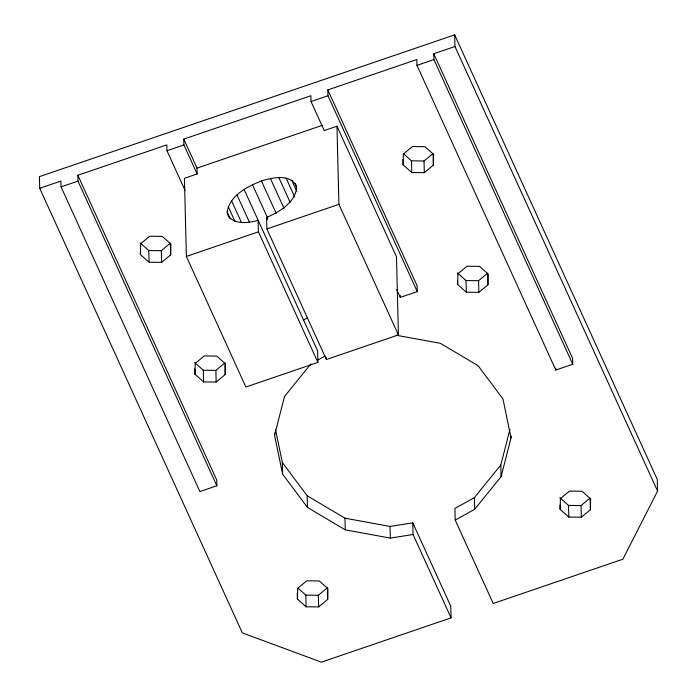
<?xml version="1.0" encoding="UTF-8"?>
<svg xmlns="http://www.w3.org/2000/svg" width="697" height="697" viewBox="0 0 697 697"><rect width="100%" height="100%" fill="white"/><g stroke="black" fill="none" stroke-linecap="round" stroke-linejoin="round"><path stroke-width="1.05" d="M140.402 254.51L140.663 243.75L149.707 236.248L162.235 236.388L170.913 244.089L170.652 254.849L161.608 262.36L149.08 262.22L140.402 254.51L140.35 252.392M194.951 374.202L195.212 363.442L204.256 355.932L216.784 356.08L225.453 363.782L225.201 374.542L216.157 382.052L203.629 381.912L194.951 374.202L194.82 368.896M297.427 599.072L297.689 588.32L306.732 580.81L319.261 580.949L327.938 588.66L327.677 599.42L318.634 606.921L306.105 606.782L297.427 599.072L297.27 592.711M403.11 164.814L403.363 154.054L412.406 146.544L424.935 146.684L433.612 154.394L433.351 165.154L424.307 172.656L411.779 172.516L403.11 164.814L402.971 159.508M457.65 284.498L457.912 273.747L466.955 266.237L479.484 266.376L488.161 274.087L487.9 284.846L478.856 292.348L466.328 292.209L457.65 284.498L457.572 281.318M560.135 509.376L560.397 498.616L569.44 491.106L581.969 491.254L590.638 498.956L590.385 509.716L581.342 517.226L568.813 517.087L560.135 509.376L560.031 505.133M295.328 183.66L296.634 188.207C294.395 203.158 279.314 211.905 266.594 217.438L266.881 228.947L326.388 359.513L398.423 334.917L396.48 256.784L336.973 126.209L324.262 130.548L311.036 101.535L310.897 95.707L183.781 139.104L197.007 168.125L197.146 173.954L184.435 178.293L186.378 256.435L245.884 387.001L317.91 362.405L258.413 231.84L258.125 220.33C248.533 222.901 235.717 224.896 228.459 216.479L227.152 211.932C229.853 195.36 247.296 186.604 261.419 180.941C272.422 177.648 290.727 173.37 296.687 186.622M509.925 429.396L500.794 465.004L474.369 497.649L454.923 508.435L455.211 520.093L493.215 603.48L622.883 559.203L657.567 491.106L657.28 479.44L454.671 34.85L39.433 176.637L39.72 188.295L242.329 632.885L321.387 662.15L451.055 617.873L413.06 534.494L390.337 538.101L345.285 529.859L307.464 507.425L282.633 474.195L274.566 435.242L284.507 396.497L310.932 363.851M455.211 520.093L474.657 509.307L501.082 476.661L511.023 437.916L510.971 435.799M140.114 242.844L148.792 250.554L161.321 250.693L170.364 243.192L170.652 254.849M403.607 153.845L411.491 160.859L424.02 160.998L433.064 153.488L433.351 165.154M194.663 362.536L203.332 370.246L215.861 370.386L224.904 362.884L225.201 374.542M457.363 272.841L466.04 280.543L478.569 280.691L487.612 273.18L487.9 284.846M297.933 588.111L305.817 595.116L318.346 595.264L327.39 587.754L327.677 599.42M559.848 497.71L568.517 505.421L581.045 505.56L590.089 498.059L590.385 509.716M303.613 320.01L307.316 317.884M317.571 360.166L325.159 355.958M39.72 188.295L60.9 181.063L61.048 186.892L199.891 491.559L216.845 485.774L216.697 479.945L77.855 175.278L166.836 144.889L166.975 150.726L185.01 190.29M396.724 289.551L400.296 297.392L417.25 291.607L327.991 95.75L327.843 89.913L416.823 59.533L416.972 65.361L555.814 370.029L572.76 364.243L572.62 358.415L433.769 53.747L454.958 46.516L454.671 34.85M61.048 186.892L77.994 181.107L77.855 175.278M166.975 150.726L183.93 144.941L183.781 139.104M311.036 101.535L327.991 95.75M416.972 65.361L433.917 59.576L433.769 53.747M197.007 168.125L322.066 125.416M186.378 256.435L258.413 231.84M266.881 228.947L338.916 204.352L336.973 126.209M275.585 429.901L282.337 462.529L307.177 495.759L344.998 518.193L390.05 526.435L412.763 522.828L450.767 606.207L451.055 617.873M396.297 335.257L440.304 343.299L478.125 365.742L502.964 398.963L511.023 437.916M454.958 46.516L657.567 491.106M433.917 59.576L572.76 364.243M327.843 89.913L417.102 285.77L417.25 291.607M338.916 204.352L398.423 334.917M291.747 180.227L296.704 191.109M286.127 178.153L294.692 196.946M278.852 177.569L290.126 202.304M270.427 178.519L283.949 208.194M261.419 180.941L276.291 213.587M252.445 184.661L267.77 218.292M266.594 217.438L267.5 219.416M244.107 189.436L317.632 350.905L317.91 362.405M236.989 194.933L249.613 222.631M231.57 200.78L241.484 222.543M228.207 206.573L234.967 221.411M227.152 211.932L230.306 218.858M183.93 144.941L197.146 173.954M77.994 181.107L216.845 485.774M581.045 505.56L581.342 517.226M568.517 505.421L568.813 517.087M555.762 368.086L555.814 370.029M500.794 465.004L501.082 476.661M478.569 280.691L478.856 292.348M474.369 497.649L474.657 509.307M466.04 280.543L466.328 292.209M424.02 160.998L424.307 172.656M411.491 160.859L411.779 172.516M412.763 522.828L413.06 534.494M400.252 295.45L400.296 297.392M390.05 526.435L390.337 538.101M344.998 518.193L345.285 529.859M326.335 357.422L326.388 359.513M318.346 595.264L318.634 606.921M307.177 495.759L307.464 507.425M305.817 595.116L306.105 606.782M282.337 462.529L282.633 474.195M274.513 433.125L274.566 435.242M215.861 370.386L216.157 382.052M203.332 370.246L203.629 381.912M161.321 250.693L161.608 262.36M148.792 250.554L149.08 262.22"/></g></svg>
